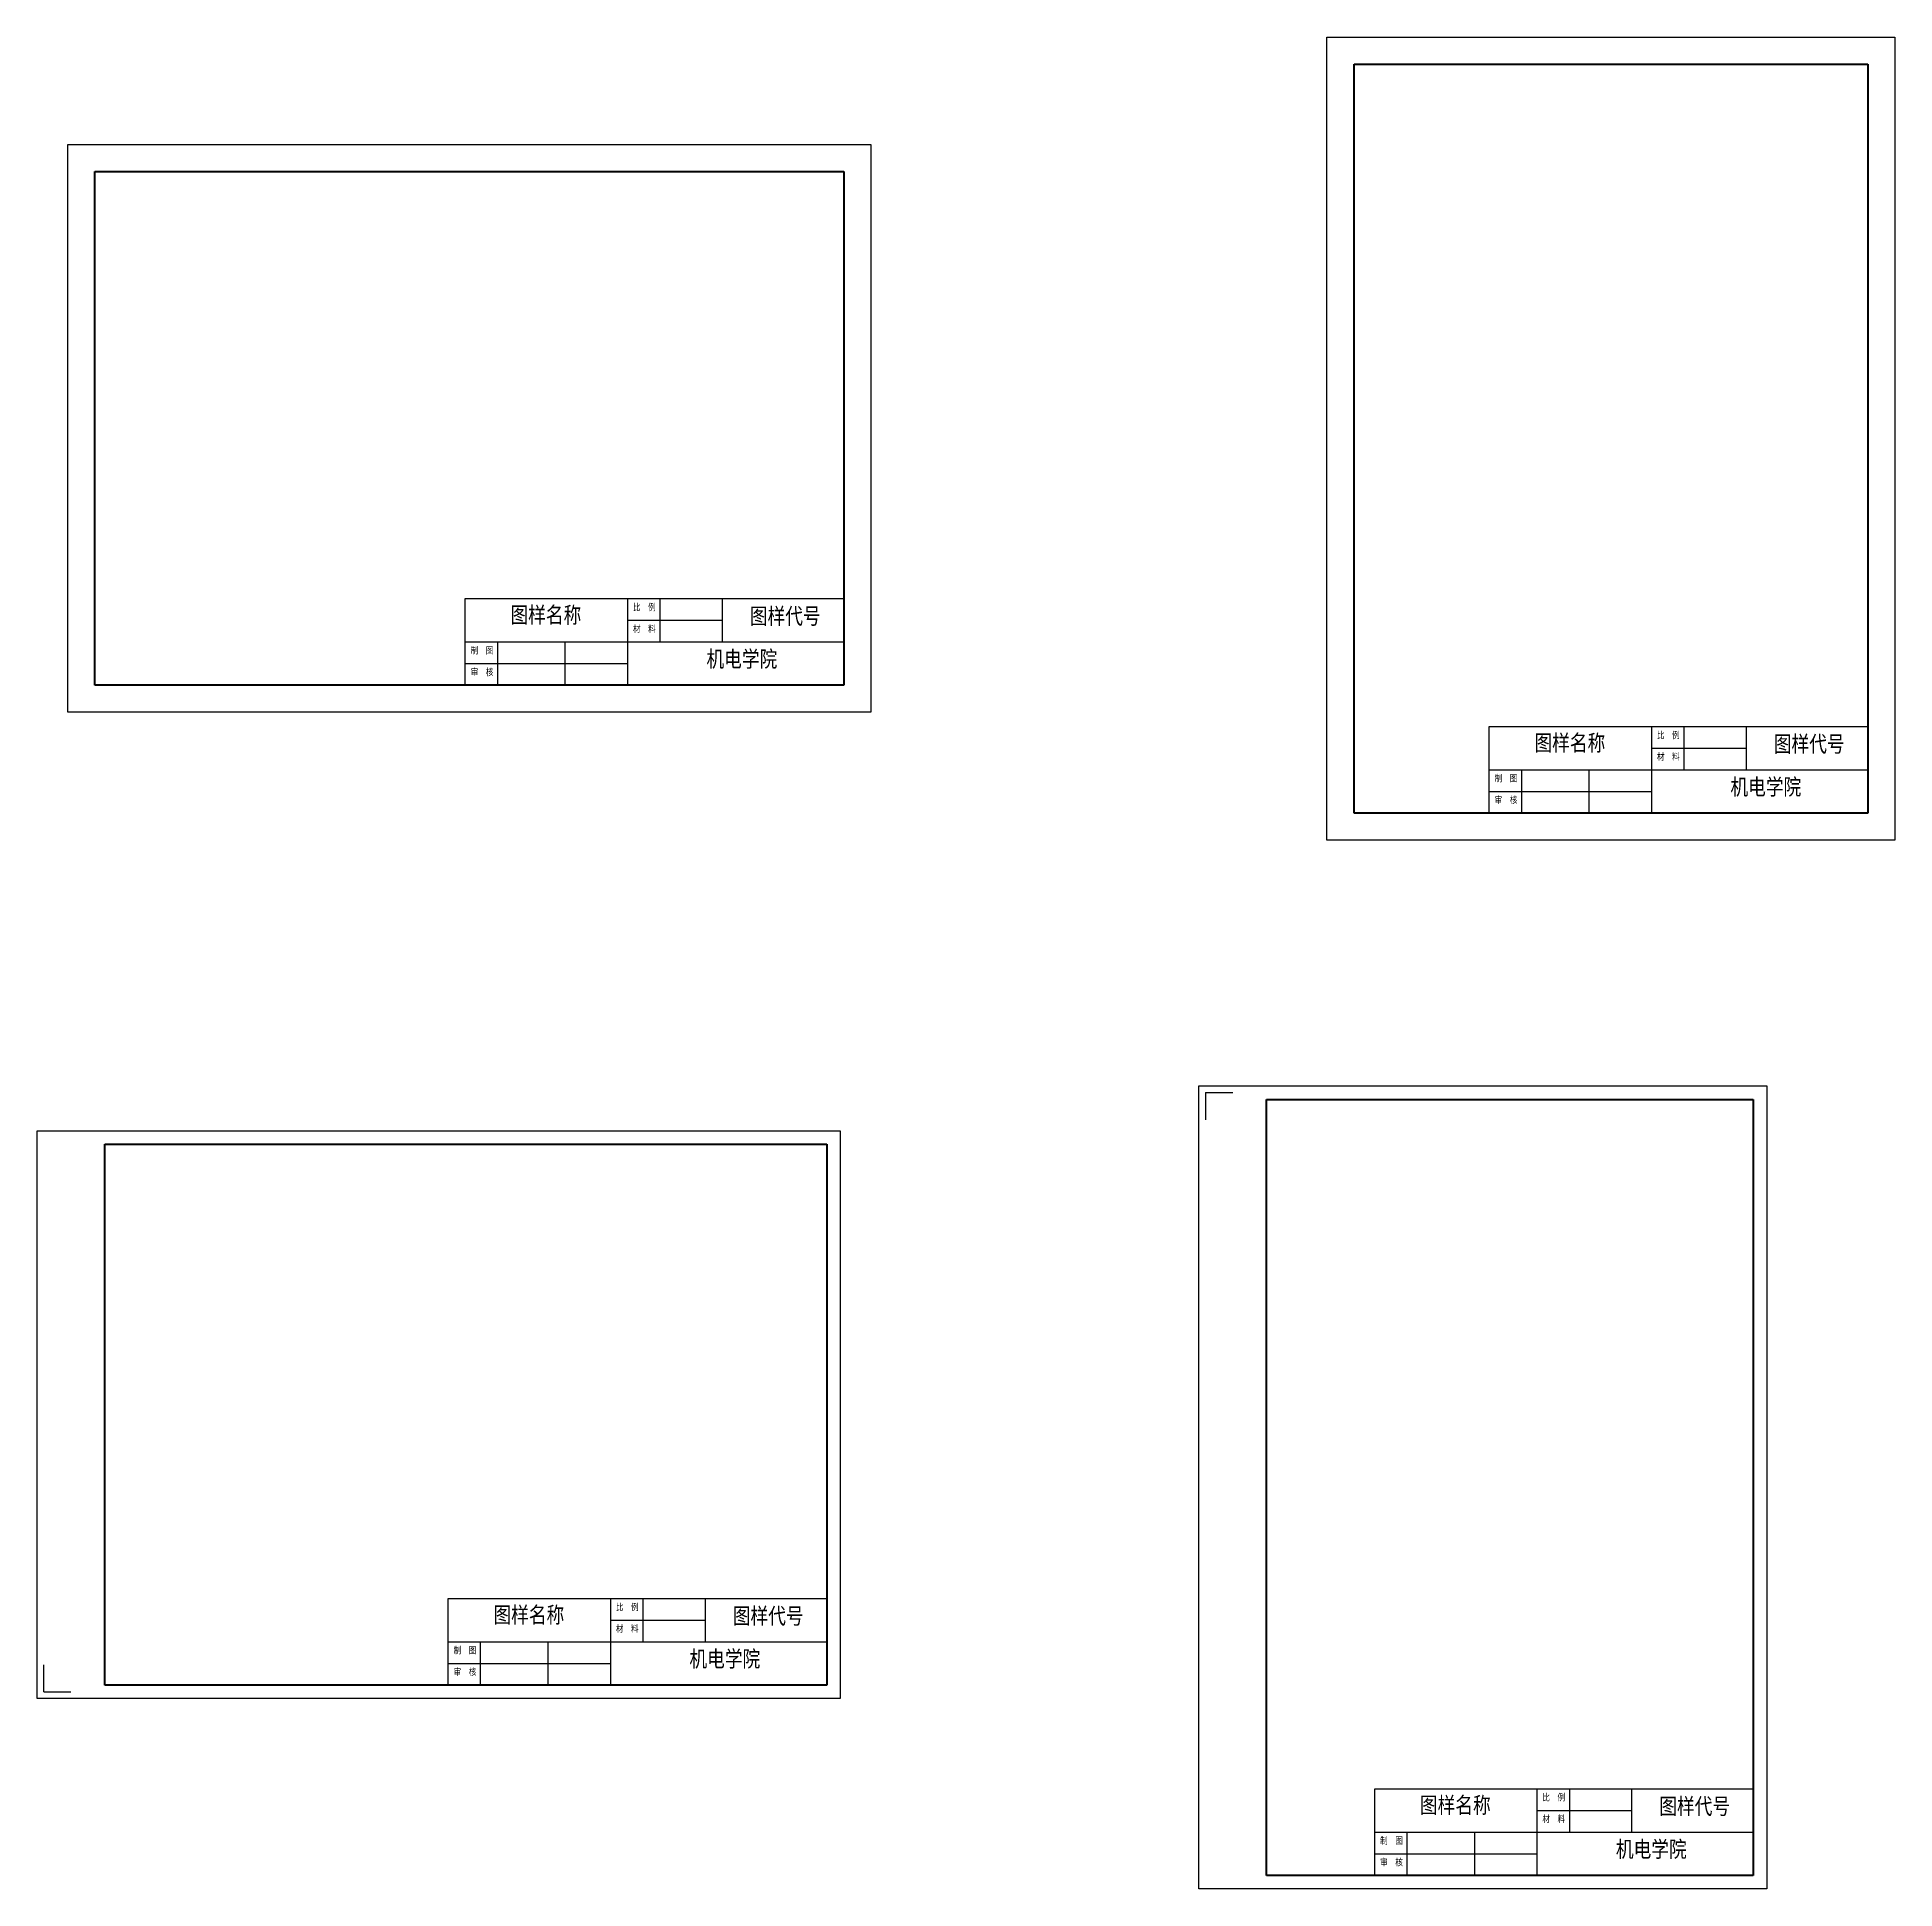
# Model space of a CAD drawing. Header units: millimetres. Extents: x 3249 to 3936, y 2099 to 2784.
import ezdxf

# ---------------------------------------------------------------- set-up
doc = ezdxf.new("R2010")
doc.units = ezdxf.units.MM
doc.layers.add('总内框线', color=7, linetype='Continuous', lineweight=50)
doc.layers.add('总外框线', color=7, linetype='Continuous', lineweight=30)
doc.styles.add('字体2', font='gbenor.shx', dxfattribs={"width": 0.8, "bigfont": 'gbcbig.shx'})

msp = doc.modelspace()

# ---------------------------------------------------------------- linework, layer by layer
for p, q in [((3547.38, 2600.39), (3547.38, 2544.39)), ((3407.38, 2576.39), (3547.38, 2576.39)), ((3407.38, 2544.39), (3407.38, 2576.39)), ((3467.38, 2576.39), (3467.38, 2544.39)), ((3479.38, 2576.39), (3479.38, 2560.39)), ((3502.38, 2576.39), (3502.38, 2560.39)), ((3467.38, 2568.39), (3502.38, 2568.39)), ((3407.38, 2560.39), (3547.38, 2560.39)), ((3419.38, 2544.39), (3419.38, 2560.39)), ((3444.38, 2544.39), (3444.38, 2560.39)), ((3407.38, 2552.39), (3467.38, 2552.39)), ((3736.04, 2497.08), (3736.04, 2553.08)), ((3547.38, 2544.39), (3367.38, 2544.39)), ((3786.04, 2529.08), (3926.04, 2529.08)), ((3786.04, 2497.08), (3786.04, 2529.08)), ((3846.04, 2529.08), (3846.04, 2497.08)), ((3858.04, 2529.08), (3858.04, 2513.08)), ((3881.04, 2529.08), (3881.04, 2513.08)), ((3846.04, 2521.08), (3881.04, 2521.08)), ((3786.04, 2513.08), (3926.04, 2513.08)), ((3798.04, 2497.08), (3798.04, 2513.08)), ((3823.04, 2497.08), (3823.04, 2513.08)), ((3786.04, 2505.08), (3846.04, 2505.08)), ((3681.18, 2393.66), (3691.18, 2393.66)), ((3681.18, 2393.66), (3681.18, 2383.66)), ((3541.08, 2230.55), (3541.08, 2174.55)), ((3401.08, 2174.55), (3401.08, 2206.55)), ((3401.08, 2206.55), (3541.08, 2206.55)), ((3461.08, 2206.55), (3461.08, 2174.55)), ((3473.08, 2206.55), (3473.08, 2190.55)), ((3496.08, 2206.55), (3496.08, 2190.55)), ((3461.08, 2198.55), (3496.08, 2198.55)), ((3401.08, 2190.55), (3541.08, 2190.55)), ((3413.08, 2174.55), (3413.08, 2190.55)), ((3438.08, 2174.55), (3438.08, 2190.55)), ((3251.58, 2172.05), (3251.58, 2182.05)), ((3401.08, 2182.55), (3461.08, 2182.55)), ((3251.58, 2172.05), (3261.58, 2172.05)), ((3541.08, 2174.55), (3361.08, 2174.55)), ((3703.68, 2104.16), (3703.68, 2160.16)), ((3743.68, 2136.16), (3883.68, 2136.16)), ((3743.68, 2104.16), (3743.68, 2136.16)), ((3803.68, 2136.16), (3803.68, 2104.16)), ((3815.68, 2136.16), (3815.68, 2120.16)), ((3838.68, 2136.16), (3838.68, 2120.16)), ((3803.68, 2128.16), (3838.68, 2128.16)), ((3743.68, 2120.16), (3883.68, 2120.16)), ((3755.68, 2104.16), (3755.68, 2120.16)), ((3780.68, 2104.16), (3780.68, 2120.16)), ((3743.68, 2112.16), (3803.68, 2112.16))]:
    msp.add_line(p, q)
at = {"layer": '总内框线'}
for p, q in [((3736.04, 2497.08), (3736.04, 2774.08)), ((3736.04, 2774.08), (3926.04, 2774.08)), ((3926.04, 2774.08), (3926.04, 2497.08)), ((3270.38, 2734.39), (3547.38, 2734.39)), ((3270.38, 2544.39), (3270.38, 2734.39)), ((3547.38, 2734.39), (3547.38, 2544.39)), ((3547.38, 2544.39), (3270.38, 2544.39)), ((3926.04, 2497.08), (3736.04, 2497.08)), ((3703.68, 2104.16), (3703.68, 2391.16)), ((3703.68, 2391.16), (3883.68, 2391.16)), ((3883.68, 2391.16), (3883.68, 2104.16)), ((3274.08, 2374.55), (3541.08, 2374.55)), ((3274.08, 2174.55), (3274.08, 2374.55)), ((3541.08, 2374.55), (3541.08, 2174.55)), ((3541.08, 2174.55), (3274.08, 2174.55)), ((3883.68, 2104.16), (3703.68, 2104.16))]:
    msp.add_line(p, q, dxfattribs=at)
at = {"layer": '总外框线'}
for p, q in [((3726.04, 2487.08), (3726.04, 2784.08)), ((3726.04, 2784.08), (3936.04, 2784.08)), ((3936.04, 2784.08), (3936.04, 2487.08)), ((3260.38, 2744.39), (3557.38, 2744.39)), ((3260.38, 2534.39), (3260.38, 2744.39)), ((3557.38, 2744.39), (3557.38, 2534.39)), ((3557.38, 2534.39), (3260.38, 2534.39)), ((3936.04, 2487.08), (3726.04, 2487.08)), ((3678.68, 2099.16), (3678.68, 2396.16)), ((3678.68, 2396.16), (3888.68, 2396.16)), ((3888.68, 2396.16), (3888.68, 2099.16)), ((3249.08, 2379.55), (3546.08, 2379.55)), ((3249.08, 2169.55), (3249.08, 2379.55)), ((3546.08, 2379.55), (3546.08, 2169.55)), ((3546.08, 2169.55), (3249.08, 2169.55)), ((3888.68, 2099.16), (3678.68, 2099.16))]:
    msp.add_line(p, q, dxfattribs=at)

# ---------------------------------------------------------------- texts
at = {"width": 93.0193, "attachment_point": 1, "style": '字体2'}
for s, insert, char_height in [('{\\fSimSun|b0|i0|c134|p2;图样名称}', (3424.11, 2573.36), 6), ('{\\fSimSun|b0|i0|c134|p2;比\u3000例}', (3469.4, 2574.49), 2.5), ('{\\fSimSun|b0|i0|c134|p2;图样代号}', (3512.63, 2572.95), 6), ('{\\fSimSun|b0|i0|c134|p2;材\u3000料}', (3469.4, 2566.49), 2.5), ('{\\fSimSun|b0|i0|c134|p2;制\u3000图}', (3409.4, 2558.49), 2.5), ('{\\fSimSun|b0|i0|c134|p2;机电学院}', (3496.58, 2557.08), 6), ('{\\fSimSun|b0|i0|c134|p2;审\u3000核}', (3409.4, 2550.49), 2.5), ('{\\fSimSun|b0|i0|c134|p2;图样名称}', (3802.77, 2526.04), 6), ('{\\fSimSun|b0|i0|c134|p2;比\u3000例}', (3848.05, 2527.18), 2.5), ('{\\fSimSun|b0|i0|c134|p2;图样代号}', (3891.28, 2525.64), 6), ('{\\fSimSun|b0|i0|c134|p2;材\u3000料}', (3848.05, 2519.18), 2.5), ('{\\fSimSun|b0|i0|c134|p2;制\u3000图}', (3788.05, 2511.18), 2.5), ('{\\fSimSun|b0|i0|c134|p2;机电学院}', (3875.24, 2509.77), 6), ('{\\fSimSun|b0|i0|c134|p2;审\u3000核}', (3788.05, 2503.18), 2.5), ('{\\fSimSun|b0|i0|c134|p2;图样名称}', (3417.81, 2203.51), 6), ('{\\fSimSun|b0|i0|c134|p2;比\u3000例}', (3463.09, 2204.65), 2.5), ('{\\fSimSun|b0|i0|c134|p2;图样代号}', (3506.32, 2203.11), 6), ('{\\fSimSun|b0|i0|c134|p2;材\u3000料}', (3463.09, 2196.65), 2.5), ('{\\fSimSun|b0|i0|c134|p2;制\u3000图}', (3403.09, 2188.65), 2.5), ('{\\fSimSun|b0|i0|c134|p2;机电学院}', (3490.28, 2187.24), 6), ('{\\fSimSun|b0|i0|c134|p2;审\u3000核}', (3403.09, 2180.65), 2.5), ('{\\fSimSun|b0|i0|c134|p2;图样名称}', (3760.41, 2133.13), 6), ('{\\fSimSun|b0|i0|c134|p2;比\u3000例}', (3805.7, 2134.26), 2.5), ('{\\fSimSun|b0|i0|c134|p2;图样代号}', (3848.93, 2132.72), 6), ('{\\fSimSun|b0|i0|c134|p2;材\u3000料}', (3805.7, 2126.26), 2.5), ('{\\fSimSun|b0|i0|c134|p2;制\u3000图}', (3745.7, 2118.26), 2.5), ('{\\fSimSun|b0|i0|c134|p2;机电学院}', (3832.88, 2116.85), 6), ('{\\fSimSun|b0|i0|c134|p2;审\u3000核}', (3745.7, 2110.26), 2.5)]:
    msp.add_mtext(s, dxfattribs=dict(at, insert=insert, char_height=char_height))

doc.saveas('drawing.dxf')
